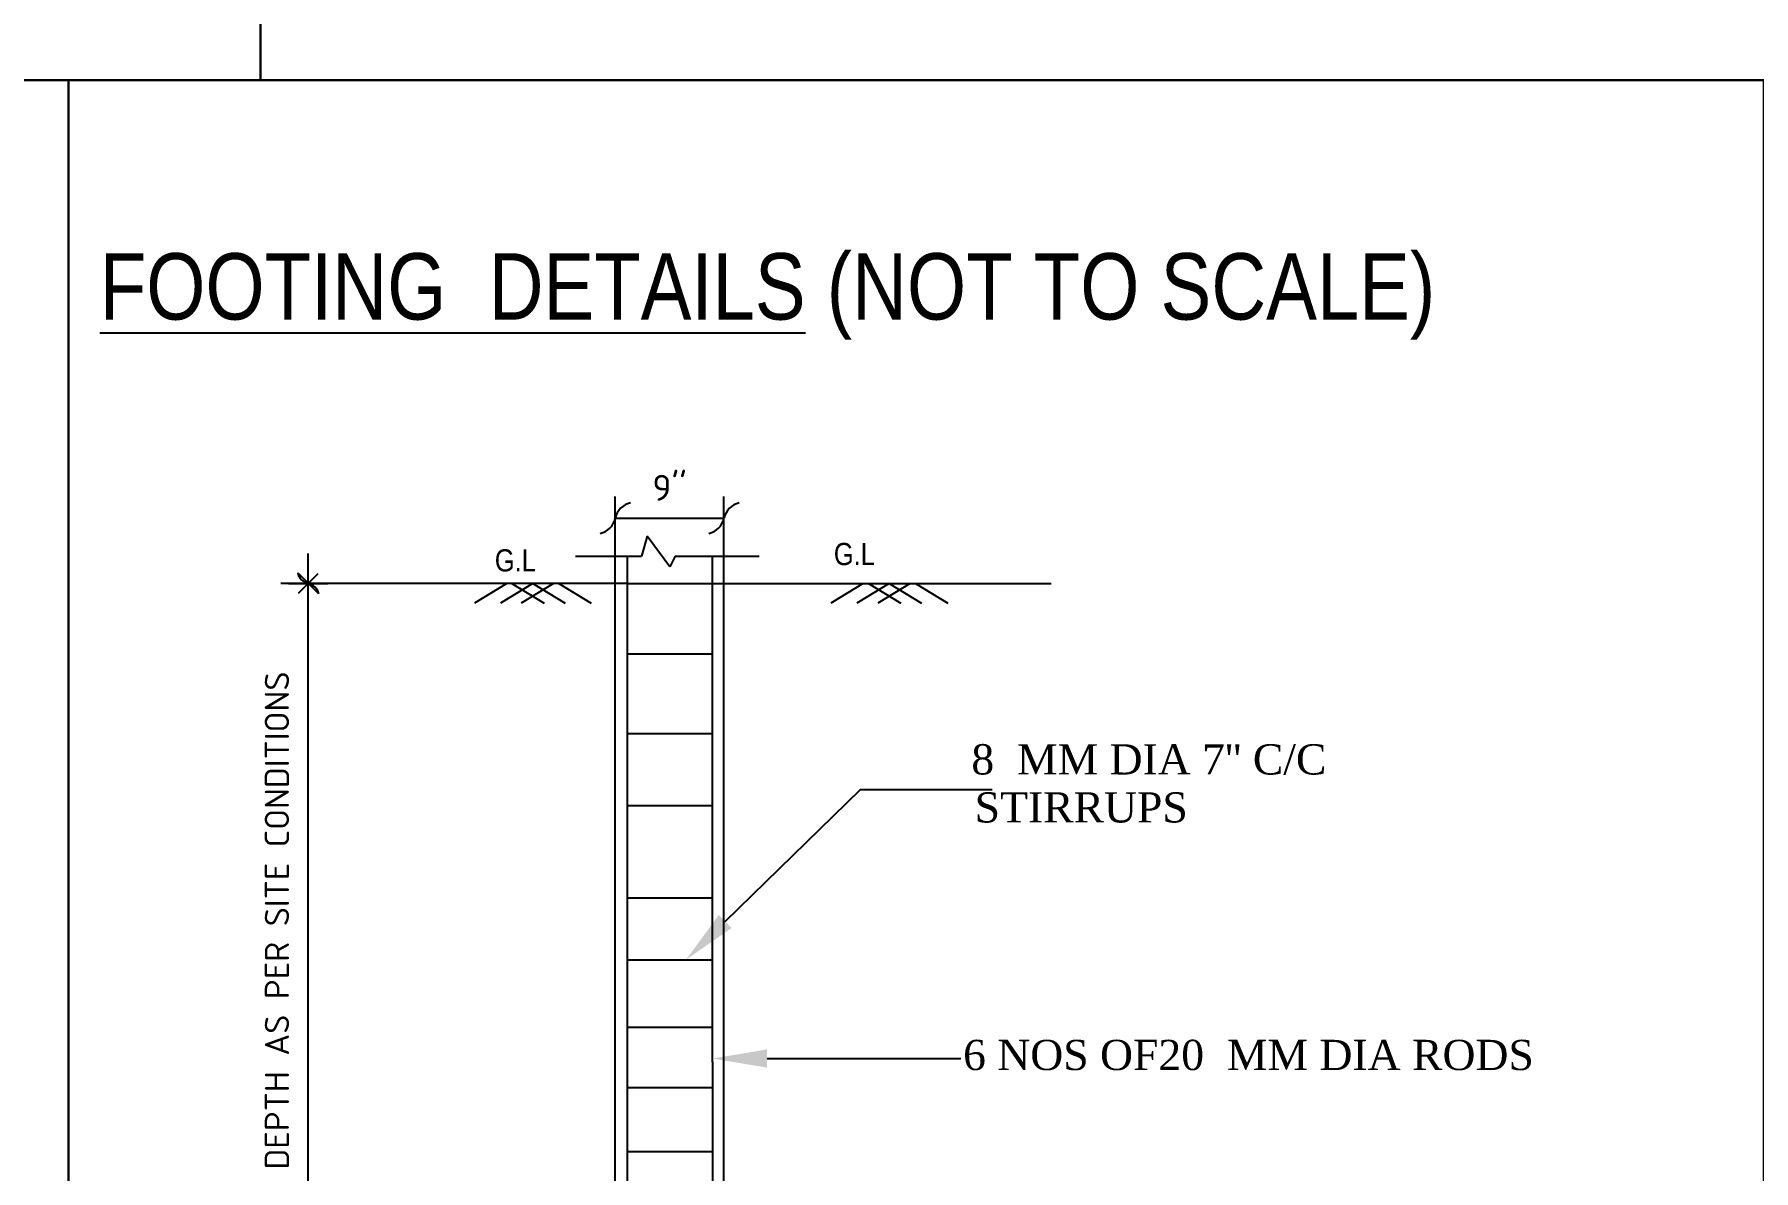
# Model space of a CAD drawing. Header units: metres. Extents: x 516 to 666, y 54 to 108.
# Drawn here: x 595.243 to 598.498, y 87.485 to 89.636 of the extents above; entities that cross this region are included whole.
import ezdxf
from ezdxf.enums import TextEntityAlignment as Align

# ---------------------------------------------------------------- set-up
doc = ezdxf.new("R2010")
doc.units = ezdxf.units.M
doc.header["$LTSCALE"] = 30
doc.header["$MEASUREMENT"] = 0
doc.layers.get('0').update_dxf_attribs({"linetype": 'CONTINUOUS'})
doc.styles.add('dim', font='isocpeur.ttf')
doc.styles.get("Standard").update_dxf_attribs({"font": 'ARIALN.TTF', "height": 10})
doc.styles.add('TNR', font='times.ttf')

# ---------------------------------------------------------------- blocks, each defined once
blk = doc.blocks.new('_Integral')
at = {"color": 0, "linetype": 'ByBlock', "lineweight": -2}
for centre, start, end in [((0.445, -0.091), 102, 168), ((-0.445, 0.091), 282, 348)]:
    blk.add_arc(centre, 0.454, start, end, dxfattribs=at)

msp = doc.modelspace()

# ---------------------------------------------------------------- linework, layer by layer
for p, q in [((596.3427, 88.6415), (596.3427, 88.7613)), ((596.5485, 88.6415), (596.5485, 88.7613)), ((596.3427, 88.7205), (596.5485, 88.7205)), ((596.4033, 88.6864), (596.3925, 88.6488)), ((596.4461, 88.6284), (596.4033, 88.6864)), ((595.7613, 88.5971), (595.7613, 88.6534)), ((595.7615, 88.5597), (595.7615, 88.6343)), ((596.2671, 88.6488), (596.3925, 88.6488)), ((596.3427, 87.4247), (596.3427, 88.6488)), ((596.366, 87.1243), (596.366, 88.6488)), ((596.4563, 88.6488), (596.4461, 88.6284)), ((596.4563, 88.6488), (596.6153, 88.6488)), ((596.5265, 87.6907), (596.5265, 88.6488)), ((596.5485, 87.4247), (596.5485, 88.6488)), ((596.366, 88.5971), (595.7097, 88.5971)), ((595.7242, 88.597), (595.7988, 88.597)), ((595.7428, 88.5784), (595.7801, 88.6157)), ((595.7428, 88.6157), (595.7801, 88.5784)), ((595.7613, 87.4247), (595.7613, 88.5971)), ((596.1371, 88.5971), (596.0759, 88.5598)), ((596.1865, 88.5971), (596.1253, 88.5598)), ((596.147, 88.5971), (596.2082, 88.5598)), ((596.226, 88.5971), (596.1647, 88.5598)), ((596.1865, 88.5971), (596.2477, 88.5598)), ((596.2358, 88.5971), (596.2971, 88.5598)), ((596.366, 88.5971), (596.5265, 88.5971)), ((596.5265, 88.5971), (597.1679, 88.5971)), ((596.8121, 88.5971), (596.7509, 88.5598)), ((596.8615, 88.5971), (596.8003, 88.5598)), ((596.822, 88.5971), (596.8832, 88.5598)), ((596.901, 88.5971), (596.8398, 88.5598)), ((596.8615, 88.5971), (596.9227, 88.5598)), ((596.9108, 88.5971), (596.9721, 88.5598)), ((596.366, 88.464), (596.5265, 88.464)), ((596.366, 88.3128), (596.5265, 88.3128)), ((596.366, 88.1764), (596.5265, 88.1764)), ((596.366, 88.002), (596.5265, 88.002)), ((596.366, 87.8846), (596.5265, 87.8846)), ((596.366, 87.757), (596.5265, 87.757)), ((596.5265, 87.6907), (596.5265, 87.1243)), ((596.366, 87.6429), (596.5265, 87.6429)), ((596.366, 87.5213), (596.5265, 87.5213))]:
    msp.add_line(p, q)
for points in [[(595.6708, 97.7187), (609.0862, 97.7187), (609.0862, 89.5495), (595.6708, 89.5495)], [(578.2917, 97.2571), (595.6708, 97.2571), (595.6708, 89.5495), (578.2917, 89.5495)], [(592.012, 89.5495), (595.3078, 89.5495), (595.3078, 86.4644), (592.012, 86.4644)], [(595.3078, 89.5495), (598.5163, 89.5495), (598.5163, 86.4644), (595.3078, 86.4644)]]:
    msp.add_lwpolyline(points, close=True)
for points in [[(596.5508, 87.957), (596.8068, 88.2067), (597.056, 88.2067)], [(596.6302, 87.6975), (596.9969, 87.6975)]]:
    msp.add_lwpolyline(points)
for centre, start, end in [((595.7665, 88.6221), 192, 258), ((595.7562, 88.572), 12, 78)]:
    msp.add_arc(centre, 0.0256, start, end)
for points in [[(596.5629, 87.9446), (596.4766, 87.8846), (596.5387, 87.9694)], [(596.6302, 87.6803), (596.5265, 87.6975), (596.6302, 87.7148)]]:
    msp.add_solid(points)

# ---------------------------------------------------------------- block references
at = {"xscale": 0.0816365447138948, "yscale": 0.0816365447138948, "zscale": 0.0816365447138948, "rotation": 180}
msp.add_blockref('_Integral', (596.3427, 88.7205), dxfattribs=at)
at = {"xscale": 0.0816365447138948, "yscale": 0.0816365447138948, "zscale": 0.0816365447138948}
msp.add_blockref('_Integral', (596.5485, 88.7205), dxfattribs=at)

# ---------------------------------------------------------------- texts
msp.add_text('%%UFOOTING  DETAILS%%U (NOT TO SCALE)', height=0.125713).set_placement((595.3667, 89.0965))
for p in [(596.1535, 88.6196), (596.7953, 88.6316)]:
    msp.add_text('G.L', height=0.0421).set_placement(p, align=Align.CENTER)
at = {"style": 'dim'}
msp.add_text('DEPTH AS PER SITE CONDITIONS', height=0.045951, rotation=90, dxfattribs=at).set_placement((595.7251, 87.4873))
at = {"style": 'TNR'}
for s, height, p in [("8  MM DIA 7'' C/C", 0.057221, (597.3529, 88.2353)), ('STIRRUPS', 0.05722, (597.2248, 88.1444)), ('6 NOS OF20  MM DIA RODS', 0.057221, (597.5414, 87.6757))]:
    msp.add_text(s, height=height, dxfattribs=at).set_placement(p, align=Align.CENTER)
at = {"insert": (596.4456, 88.7781), "char_height": 0.04898, "attachment_point": 5, "style": 'dim'}
msp.add_mtext("9''", dxfattribs=at)

doc.saveas('drawing.dxf')
